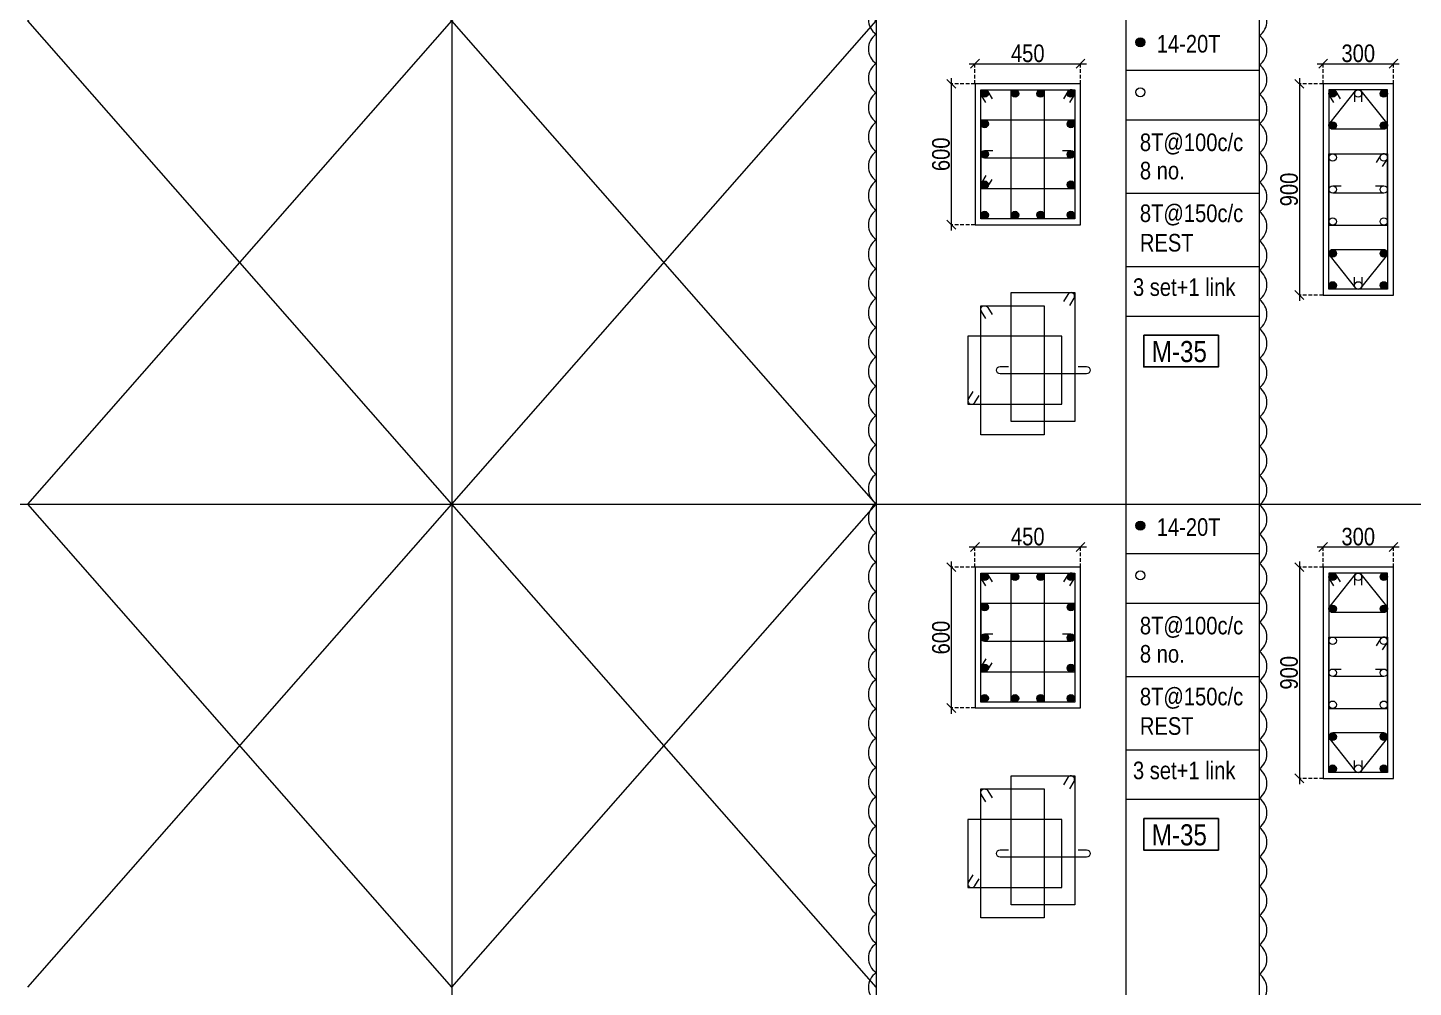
# Model space of a CAD drawing. Header units: millimetres. Extents: x 1112055 to 3390982, y -148532 to 766891.
# Drawn here: x 2265526 to 2289154, y 541078 to 557438 of the extents above; entities that cross this region are included whole.
import ezdxf
from ezdxf.enums import TextEntityAlignment as Align

# ---------------------------------------------------------------- set-up
doc = ezdxf.new("R2010")
doc.units = ezdxf.units.MM
doc.header["$PDMODE"] = 35
doc.header["$PDSIZE"] = -25
doc.linetypes.add('DASHED2', pattern=[0.375, 0.25, -0.125])
doc.linetypes.add('Hidden', pattern=[9.525, 6.35, -3.175])
for name, color, linetype, lineweight in [('B COL. SIZE DIM', 220, 'Continuous', 25), ('B COLSCH', 204, 'Continuous', 20), ('B COLUMN', 1, 'Hidden', 9), ('B FOOTING', 49, 'Continuous', 20), ('B STEEL', 34, 'Continuous', 15)]:
    doc.layers.add(name, color=color, linetype=linetype, lineweight=lineweight)
doc.layers.add('B TEXT', color=7, linetype='Continuous')
doc.styles.add('dim inside', font='romans.shx', dxfattribs={"width": 0.8, "height": 125})
doc.styles.add('SWINC', font='swissc.ttf')
doc.dimstyles.new('dim inside', dxfattribs={"dimtxt": 125, "dimasz": 100, "dimexe": 0, "dimexo": 0, "dimgap": 10, "dimtad": 0, "dimdec": 0, "dimzin": 0, "dimdsep": 46, "dimtxsty": 'dim inside', "dimblk": 'SMALL', "dimcen": 0.09, "dimadec": 0, "dimazin": 0, "dimtfac": 1, "dimtdec": 0, "dimtofl": 0, "dimtmove": 0, "dimatfit": 3, "dimfxl": 1, "dimtolj": 1, "dimtzin": 0, "dimarcsym": 2})

# ---------------------------------------------------------------- blocks, each defined once
blk = doc.blocks.new('_Oblique')
at = {"color": 0, "linetype": 'ByBlock', "lineweight": -2}
blk.add_line((-0.5, -0.5), (0.5, 0.5), dxfattribs=at)
blk = doc.blocks.new('*D3474')
at = {"layer": 'B COL. SIZE DIM', "color": 250, "lineweight": 9, "ltscale": 250, "transparency": 16777216}
blk.add_line((2287516, 548585), (2288916, 548585), dxfattribs=at)
at = {"layer": 'B COL. SIZE DIM', "color": 250, "linetype": 'DASHED2', "lineweight": 9, "ltscale": 250, "transparency": 16777216}
for p, q in [((2287616, 548240), (2287616, 548585)), ((2288816, 548240), (2288816, 548585))]:
    blk.add_line(p, q, dxfattribs=at)
at = {"layer": 'Defpoints', "color": 0, "transparency": 16777216}
for p in [(2288816, 548585), (2287616, 548240), (2288816, 548240)]:
    blk.add_point(p, dxfattribs=at)
at = {"layer": 'B COL. SIZE DIM', "color": 250, "lineweight": 9, "transparency": 16777216, "xscale": 150, "yscale": 150, "zscale": 150, "rotation": 180}
blk.add_blockref('_Oblique', (2287616, 548585), dxfattribs=at)
at = {"layer": 'B COL. SIZE DIM', "color": 250, "lineweight": 9, "transparency": 16777216, "xscale": 150, "yscale": 150, "zscale": 150}
blk.add_blockref('_Oblique', (2288816, 548585), dxfattribs=at)
at = {"layer": 'B COL. SIZE DIM', "color": 6, "transparency": 16777216, "insert": (2288216, 548760), "char_height": 300, "attachment_point": 5, "style": 'SWINC'}
blk.add_mtext('\\A1;300', dxfattribs=at)
blk = doc.blocks.new('*D3475')
at = {"layer": 'B COL. SIZE DIM', "color": 250, "lineweight": 9, "ltscale": 250, "transparency": 16777216}
blk.add_line((2287212, 548340), (2287212, 544540), dxfattribs=at)
at = {"layer": 'B COL. SIZE DIM', "color": 250, "linetype": 'DASHED2', "lineweight": 9, "ltscale": 250, "transparency": 16777216}
for p, q in [((2287616, 548240), (2287212, 548240)), ((2287616, 544640), (2287212, 544640))]:
    blk.add_line(p, q, dxfattribs=at)
at = {"layer": 'Defpoints', "color": 0, "transparency": 16777216}
for p in [(2287616, 548240), (2287212, 544640), (2287616, 544640)]:
    blk.add_point(p, dxfattribs=at)
at = {"layer": 'B COL. SIZE DIM', "color": 250, "lineweight": 9, "transparency": 16777216, "xscale": 150, "yscale": 150, "zscale": 150}
for p, rotation in [((2287212, 548240), 90), ((2287212, 544640), 270)]:
    blk.add_blockref('_Oblique', p, dxfattribs=dict(at, rotation=rotation))
at = {"layer": 'B COL. SIZE DIM', "color": 6, "transparency": 16777216, "insert": (2287037, 546440), "char_height": 300, "attachment_point": 5, "rotation": 90, "style": 'SWINC'}
blk.add_mtext('\\A1;900', dxfattribs=at)
blk = doc.blocks.new('*D3476')
at = {"layer": 'B COL. SIZE DIM', "color": 250, "lineweight": 9, "ltscale": 250, "transparency": 16777216}
blk.add_line((2287516, 556825), (2288916, 556825), dxfattribs=at)
at = {"layer": 'B COL. SIZE DIM', "color": 250, "linetype": 'DASHED2', "lineweight": 9, "ltscale": 250, "transparency": 16777216}
for p, q in [((2287616, 556480), (2287616, 556825)), ((2288816, 556480), (2288816, 556825))]:
    blk.add_line(p, q, dxfattribs=at)
at = {"layer": 'Defpoints', "color": 0, "transparency": 16777216}
for p in [(2288816, 556825), (2287616, 556480), (2288816, 556480)]:
    blk.add_point(p, dxfattribs=at)
at = {"layer": 'B COL. SIZE DIM', "color": 250, "lineweight": 9, "transparency": 16777216, "xscale": 150, "yscale": 150, "zscale": 150, "rotation": 180}
blk.add_blockref('_Oblique', (2287616, 556825), dxfattribs=at)
at = {"layer": 'B COL. SIZE DIM', "color": 250, "lineweight": 9, "transparency": 16777216, "xscale": 150, "yscale": 150, "zscale": 150}
blk.add_blockref('_Oblique', (2288816, 556825), dxfattribs=at)
at = {"layer": 'B COL. SIZE DIM', "color": 6, "transparency": 16777216, "insert": (2288216, 557000), "char_height": 300, "attachment_point": 5, "style": 'SWINC'}
blk.add_mtext('\\A1;300', dxfattribs=at)
blk = doc.blocks.new('*D3477')
at = {"layer": 'B COL. SIZE DIM', "color": 250, "lineweight": 9, "ltscale": 250, "transparency": 16777216}
blk.add_line((2287212, 556580), (2287212, 552780), dxfattribs=at)
at = {"layer": 'B COL. SIZE DIM', "color": 250, "linetype": 'DASHED2', "lineweight": 9, "ltscale": 250, "transparency": 16777216}
for p, q in [((2287616, 556480), (2287212, 556480)), ((2287616, 552880), (2287212, 552880))]:
    blk.add_line(p, q, dxfattribs=at)
at = {"layer": 'Defpoints', "color": 0, "transparency": 16777216}
for p in [(2287616, 556480), (2287212, 552880), (2287616, 552880)]:
    blk.add_point(p, dxfattribs=at)
at = {"layer": 'B COL. SIZE DIM', "color": 250, "lineweight": 9, "transparency": 16777216, "xscale": 150, "yscale": 150, "zscale": 150}
for p, rotation in [((2287212, 556480), 90), ((2287212, 552880), 270)]:
    blk.add_blockref('_Oblique', p, dxfattribs=dict(at, rotation=rotation))
at = {"layer": 'B COL. SIZE DIM', "color": 6, "transparency": 16777216, "insert": (2287037, 554680), "char_height": 300, "attachment_point": 5, "rotation": 90, "style": 'SWINC'}
blk.add_mtext('\\A1;900', dxfattribs=at)
blk = doc.blocks.new('*D3512')
at = {"layer": 'B COL. SIZE DIM', "color": 250, "lineweight": 9, "ltscale": 250, "transparency": 16777216}
blk.add_line((2281580, 548585), (2283580, 548585), dxfattribs=at)
at = {"layer": 'B COL. SIZE DIM', "color": 250, "linetype": 'DASHED2', "lineweight": 9, "ltscale": 250, "transparency": 16777216}
for p, q in [((2281680, 548240), (2281680, 548585)), ((2283480, 548240), (2283480, 548585))]:
    blk.add_line(p, q, dxfattribs=at)
at = {"layer": 'Defpoints', "color": 0, "transparency": 16777216}
for p in [(2283480, 548585), (2281680, 548240), (2283480, 548240)]:
    blk.add_point(p, dxfattribs=at)
at = {"layer": 'B COL. SIZE DIM', "color": 250, "lineweight": 9, "transparency": 16777216, "xscale": 150, "yscale": 150, "zscale": 150, "rotation": 180}
blk.add_blockref('_Oblique', (2281680, 548585), dxfattribs=at)
at = {"layer": 'B COL. SIZE DIM', "color": 250, "lineweight": 9, "transparency": 16777216, "xscale": 150, "yscale": 150, "zscale": 150}
blk.add_blockref('_Oblique', (2283480, 548585), dxfattribs=at)
at = {"layer": 'B COL. SIZE DIM', "color": 6, "transparency": 16777216, "insert": (2282580, 548760), "char_height": 300, "attachment_point": 5, "style": 'SWINC'}
blk.add_mtext('\\A1;450', dxfattribs=at)
blk = doc.blocks.new('*D3513')
at = {"layer": 'B COL. SIZE DIM', "color": 250, "lineweight": 9, "ltscale": 250, "transparency": 16777216}
blk.add_line((2281276, 548340), (2281276, 545740), dxfattribs=at)
at = {"layer": 'B COL. SIZE DIM', "color": 250, "linetype": 'DASHED2', "lineweight": 9, "ltscale": 250, "transparency": 16777216}
for p, q in [((2281680, 548240), (2281276, 548240)), ((2281680, 545840), (2281276, 545840))]:
    blk.add_line(p, q, dxfattribs=at)
at = {"layer": 'Defpoints', "color": 0, "transparency": 16777216}
for p in [(2281680, 548240), (2281276, 545840), (2281680, 545840)]:
    blk.add_point(p, dxfattribs=at)
at = {"layer": 'B COL. SIZE DIM', "color": 250, "lineweight": 9, "transparency": 16777216, "xscale": 150, "yscale": 150, "zscale": 150}
for p, rotation in [((2281276, 548240), 90), ((2281276, 545840), 270)]:
    blk.add_blockref('_Oblique', p, dxfattribs=dict(at, rotation=rotation))
at = {"layer": 'B COL. SIZE DIM', "color": 6, "transparency": 16777216, "insert": (2281101, 547040), "char_height": 300, "attachment_point": 5, "rotation": 90, "style": 'SWINC'}
blk.add_mtext('\\A1;600', dxfattribs=at)
blk = doc.blocks.new('*D3514')
at = {"layer": 'B COL. SIZE DIM', "color": 250, "lineweight": 9, "ltscale": 250, "transparency": 16777216}
blk.add_line((2281580, 556825), (2283580, 556825), dxfattribs=at)
at = {"layer": 'B COL. SIZE DIM', "color": 250, "linetype": 'DASHED2', "lineweight": 9, "ltscale": 250, "transparency": 16777216}
for p, q in [((2281680, 556480), (2281680, 556825)), ((2283480, 556480), (2283480, 556825))]:
    blk.add_line(p, q, dxfattribs=at)
at = {"layer": 'Defpoints', "color": 0, "transparency": 16777216}
for p in [(2283480, 556825), (2281680, 556480), (2283480, 556480)]:
    blk.add_point(p, dxfattribs=at)
at = {"layer": 'B COL. SIZE DIM', "color": 250, "lineweight": 9, "transparency": 16777216, "xscale": 150, "yscale": 150, "zscale": 150, "rotation": 180}
blk.add_blockref('_Oblique', (2281680, 556825), dxfattribs=at)
at = {"layer": 'B COL. SIZE DIM', "color": 250, "lineweight": 9, "transparency": 16777216, "xscale": 150, "yscale": 150, "zscale": 150}
blk.add_blockref('_Oblique', (2283480, 556825), dxfattribs=at)
at = {"layer": 'B COL. SIZE DIM', "color": 6, "transparency": 16777216, "insert": (2282580, 557000), "char_height": 300, "attachment_point": 5, "style": 'SWINC'}
blk.add_mtext('\\A1;450', dxfattribs=at)
blk = doc.blocks.new('*D3515')
at = {"layer": 'B COL. SIZE DIM', "color": 250, "lineweight": 9, "ltscale": 250, "transparency": 16777216}
blk.add_line((2281276, 556580), (2281276, 553980), dxfattribs=at)
at = {"layer": 'B COL. SIZE DIM', "color": 250, "linetype": 'DASHED2', "lineweight": 9, "ltscale": 250, "transparency": 16777216}
for p, q in [((2281680, 556480), (2281276, 556480)), ((2281680, 554080), (2281276, 554080))]:
    blk.add_line(p, q, dxfattribs=at)
at = {"layer": 'Defpoints', "color": 0, "transparency": 16777216}
for p in [(2281680, 556480), (2281276, 554080), (2281680, 554080)]:
    blk.add_point(p, dxfattribs=at)
at = {"layer": 'B COL. SIZE DIM', "color": 250, "lineweight": 9, "transparency": 16777216, "xscale": 150, "yscale": 150, "zscale": 150}
for p, rotation in [((2281276, 556480), 90), ((2281276, 554080), 270)]:
    blk.add_blockref('_Oblique', p, dxfattribs=dict(at, rotation=rotation))
at = {"layer": 'B COL. SIZE DIM', "color": 6, "transparency": 16777216, "insert": (2281101, 555280), "char_height": 300, "attachment_point": 5, "rotation": 90, "style": 'SWINC'}
blk.add_mtext('\\A1;600', dxfattribs=at)

msp = doc.modelspace()

# ---------------------------------------------------------------- hatches: boundary and pattern name
at = {"layer": 'B STEEL', "lineweight": 9, "ltscale": 0.5}
h = msp.add_hatch(color=34, dxfattribs=at)
edge = h.paths.add_edge_path()
edge.add_arc((2284500.4, 557189.1), 76.8, 0, 360)
h = msp.add_hatch(color=34, dxfattribs=at)
edge = h.paths.add_edge_path()
edge.add_arc((2281844.3, 556315.9), 64, 0, 360)
h = msp.add_hatch(color=34, dxfattribs=at)
edge = h.paths.add_edge_path()
edge.add_arc((2282362.3, 556315.9), 64, 180, 540, ccw=False)
h = msp.add_hatch(color=34, dxfattribs=at)
edge = h.paths.add_edge_path()
edge.add_arc((2282798.3, 556315.9), 64, 180, 540, ccw=False)
h = msp.add_hatch(color=34, dxfattribs=at)
edge = h.paths.add_edge_path()
edge.add_arc((2283316.3, 556315.9), 64, 180, 540, ccw=False)
h = msp.add_hatch(color=34, dxfattribs=at)
edge = h.paths.add_edge_path()
edge.add_arc((2287779.6, 556315.9), 64, 0, 360)
h = msp.add_hatch(color=34, dxfattribs=at)
edge = h.paths.add_edge_path()
edge.add_arc((2288651.6, 556315.9), 64, 180, 540, ccw=False)
h = msp.add_hatch(color=34, dxfattribs=at)
edge = h.paths.add_edge_path()
edge.add_arc((2281844.3, 555797.9), 64, 180, 540, ccw=False)
h = msp.add_hatch(color=34, dxfattribs=at)
edge = h.paths.add_edge_path()
edge.add_arc((2283316.3, 555797.9), 64, 180, 540, ccw=False)
h = msp.add_hatch(color=34, dxfattribs=at)
edge = h.paths.add_edge_path()
edge.add_arc((2287779.6, 555770.5), 64, 0, 360, ccw=False)
h = msp.add_hatch(color=34, dxfattribs=at)
edge = h.paths.add_edge_path()
edge.add_arc((2288651.6, 555770.5), 64, -180, 180)
h = msp.add_hatch(color=34, dxfattribs=at)
edge = h.paths.add_edge_path()
edge.add_arc((2281844.3, 555279.9), 64, 180, 540, ccw=False)
h = msp.add_hatch(color=34, dxfattribs=at)
edge = h.paths.add_edge_path()
edge.add_arc((2283316.3, 555279.9), 64, 180, 540, ccw=False)
h = msp.add_hatch(color=34, dxfattribs=at)
edge = h.paths.add_edge_path()
edge.add_arc((2281844.3, 554761.9), 64, 180, 540, ccw=False)
h = msp.add_hatch(color=34, dxfattribs=at)
edge = h.paths.add_edge_path()
edge.add_arc((2283316.3, 554761.9), 64, 180, 540, ccw=False)
h = msp.add_hatch(color=34, dxfattribs=at)
edge = h.paths.add_edge_path()
edge.add_arc((2281844.3, 554243.9), 64, 0, 360, ccw=False)
h = msp.add_hatch(color=34, dxfattribs=at)
edge = h.paths.add_edge_path()
edge.add_arc((2282362.3, 554243.9), 64, 180, 540, ccw=False)
h = msp.add_hatch(color=34, dxfattribs=at)
edge = h.paths.add_edge_path()
edge.add_arc((2282798.3, 554243.9), 64, 180, 540, ccw=False)
h = msp.add_hatch(color=34, dxfattribs=at)
edge = h.paths.add_edge_path()
edge.add_arc((2283316.3, 554243.9), 64, -180, 180)
h = msp.add_hatch(color=34, dxfattribs=at)
edge = h.paths.add_edge_path()
edge.add_arc((2287779.6, 553589.2), 64, 0, 360, ccw=False)
h = msp.add_hatch(color=34, dxfattribs=at)
edge = h.paths.add_edge_path()
edge.add_arc((2288651.6, 553589.2), 64, -180, 180)
h = msp.add_hatch(color=34, dxfattribs=at)
edge = h.paths.add_edge_path()
edge.add_arc((2287779.6, 553043.9), 64, 0, 360, ccw=False)
h = msp.add_hatch(color=34, dxfattribs=at)
edge = h.paths.add_edge_path()
edge.add_arc((2288651.6, 553043.9), 64, -180, 180)
h = msp.add_hatch(color=34, dxfattribs=at)
edge = h.paths.add_edge_path()
edge.add_arc((2284500.4, 548949.2), 76.8, 0, 360)
h = msp.add_hatch(color=34, dxfattribs=at)
edge = h.paths.add_edge_path()
edge.add_arc((2281844.3, 548076), 64, 0, 360)
h = msp.add_hatch(color=34, dxfattribs=at)
edge = h.paths.add_edge_path()
edge.add_arc((2282362.3, 548076), 64, 180, 540, ccw=False)
h = msp.add_hatch(color=34, dxfattribs=at)
edge = h.paths.add_edge_path()
edge.add_arc((2282798.3, 548076), 64, 180, 540, ccw=False)
h = msp.add_hatch(color=34, dxfattribs=at)
edge = h.paths.add_edge_path()
edge.add_arc((2283316.3, 548076), 64, 180, 540, ccw=False)
h = msp.add_hatch(color=34, dxfattribs=at)
edge = h.paths.add_edge_path()
edge.add_arc((2287779.6, 548076), 64, 0, 360)
h = msp.add_hatch(color=34, dxfattribs=at)
edge = h.paths.add_edge_path()
edge.add_arc((2288651.6, 548076), 64, 180, 540, ccw=False)
h = msp.add_hatch(color=34, dxfattribs=at)
edge = h.paths.add_edge_path()
edge.add_arc((2281844.3, 547558), 64, 180, 540, ccw=False)
h = msp.add_hatch(color=34, dxfattribs=at)
edge = h.paths.add_edge_path()
edge.add_arc((2283316.3, 547558), 64, 180, 540, ccw=False)
h = msp.add_hatch(color=34, dxfattribs=at)
edge = h.paths.add_edge_path()
edge.add_arc((2287779.6, 547530.7), 64, 0, 360, ccw=False)
h = msp.add_hatch(color=34, dxfattribs=at)
edge = h.paths.add_edge_path()
edge.add_arc((2288651.6, 547530.7), 64, -180, 180)
h = msp.add_hatch(color=34, dxfattribs=at)
edge = h.paths.add_edge_path()
edge.add_arc((2281844.3, 547040.1), 64, 180, 540, ccw=False)
h = msp.add_hatch(color=34, dxfattribs=at)
edge = h.paths.add_edge_path()
edge.add_arc((2283316.3, 547040.1), 64, 180, 540, ccw=False)
h = msp.add_hatch(color=34, dxfattribs=at)
edge = h.paths.add_edge_path()
edge.add_arc((2281844.3, 546522.1), 64, 180, 540, ccw=False)
h = msp.add_hatch(color=34, dxfattribs=at)
edge = h.paths.add_edge_path()
edge.add_arc((2283316.3, 546522.1), 64, 180, 540, ccw=False)
h = msp.add_hatch(color=34, dxfattribs=at)
edge = h.paths.add_edge_path()
edge.add_arc((2281844.3, 546004.1), 64, 0, 360, ccw=False)
h = msp.add_hatch(color=34, dxfattribs=at)
edge = h.paths.add_edge_path()
edge.add_arc((2282362.3, 546004.1), 64, 180, 540, ccw=False)
h = msp.add_hatch(color=34, dxfattribs=at)
edge = h.paths.add_edge_path()
edge.add_arc((2282798.3, 546004.1), 64, 180, 540, ccw=False)
h = msp.add_hatch(color=34, dxfattribs=at)
edge = h.paths.add_edge_path()
edge.add_arc((2283316.3, 546004.1), 64, -180, 180)
h = msp.add_hatch(color=34, dxfattribs=at)
edge = h.paths.add_edge_path()
edge.add_arc((2287779.6, 545349.4), 64, 0, 360, ccw=False)
h = msp.add_hatch(color=34, dxfattribs=at)
edge = h.paths.add_edge_path()
edge.add_arc((2288651.6, 545349.4), 64, -180, 180)
h = msp.add_hatch(color=34, dxfattribs=at)
edge = h.paths.add_edge_path()
edge.add_arc((2287779.6, 544804.1), 64, 0, 360, ccw=False)
h = msp.add_hatch(color=34, dxfattribs=at)
edge = h.paths.add_edge_path()
edge.add_arc((2288651.6, 544804.1), 64, -180, 180)

# ---------------------------------------------------------------- linework, layer by layer
at = {"layer": 'B COLSCH', "color": 250, "lineweight": 0}
for p, q in [((2272759.7, 565797.2), (2272759.7, 507483)), ((2279993.2, 565797.2), (2279993.2, 507483)), ((2284254.2, 565797.2), (2284254.2, 516358.1)), ((2286528.5, 565797.2), (2286528.5, 507483)), ((2284254.2, 556712.4), (2286528.5, 556712.4)), ((2284254.2, 555867.4), (2286528.5, 555867.4)), ((2284254.2, 554617.6), (2286528.5, 554617.6)), ((2284254.2, 553367.8), (2286528.5, 553367.8)), ((2284254.2, 552522.8), (2286528.5, 552522.8)), ((2210905.9, 549317.5), (2340021.1, 549317.5)), ((2284254.2, 548472.5), (2286528.5, 548472.5)), ((2284254.2, 547627.5), (2286528.5, 547627.5)), ((2284254.2, 546377.8), (2286528.5, 546377.8)), ((2284254.2, 545128), (2286528.5, 545128)), ((2284254.2, 544283), (2286528.5, 544283))]:
    msp.add_line(p, q, dxfattribs=at)
for points in [[(2272759.7, 541077.7), (2272759.7, 541077.7), (2265526.1, 549317.5), (2272759.7, 557557.4), (2265526.1, 565797.2)], [(2265526.1, 541077.7), (2265526.1, 541077.7), (2272759.7, 549317.5), (2265526.1, 557557.4), (2272759.7, 565797.2)], [(2279993.2, 541077.7), (2279993.2, 541077.7), (2272759.7, 549317.5), (2279993.2, 557557.4), (2272759.7, 565797.2)], [(2272759.7, 541077.7), (2272759.7, 541077.7), (2279993.2, 549317.5), (2272759.7, 557557.4), (2279993.2, 565797.2)]]:
    msp.add_lwpolyline(points, dxfattribs=at)
at = {"layer": 'B COLUMN', "color": 1, "linetype": 'ByBlock', "lineweight": 20}
for points in [[(2281680.3, 554079.9), (2283480.3, 554079.9), (2283480.3, 556479.9), (2281680.3, 556479.9)], [(2287615.6, 552879.9), (2288815.6, 552879.9), (2288815.6, 556479.9), (2287615.6, 556479.9)], [(2281680.3, 545840.1), (2283480.3, 545840.1), (2283480.3, 548240.1), (2281680.3, 548240.1)], [(2287615.6, 544640.1), (2288815.6, 544640.1), (2288815.6, 548240.1), (2287615.6, 548240.1)]]:
    msp.add_lwpolyline(points, close=True, dxfattribs=at)
at = {"layer": 'B FOOTING', "color": 2}
for points in [[(2279993.2, 557827.2, 0.5205671), (2279993.2, 557327.2, 0.5205671), (2279993.2, 556827.2, 0.5205671), (2279993.2, 556327.2, 0.5205671), (2279993.2, 555827.2, 0.5205671), (2279993.2, 555327.2, 0.5205671), (2279993.2, 554827.2, 0.5205671), (2279993.2, 554327.2, 0.5205671), (2279993.2, 553827.2, 0.5205671), (2279993.2, 553327.2, 0.5205671), (2279993.2, 552827.2, 0.5205671), (2279993.2, 552327.2, 0.5205671), (2279993.2, 551827.2, 0.5205671), (2279993.2, 551327.2, 0.5205671), (2279993.2, 550827.2, 0.5205671), (2279993.2, 550327.2, 0.5205671), (2279993.2, 549827.2, 0.5205671), (2279993.2, 549327.2, 0.5205671), (2279993.2, 548827.2, 0.5205671), (2279993.2, 548327.2, 0.5205671), (2279993.2, 547827.2, 0.5205671), (2279993.2, 547327.2, 0.5205671), (2279993.2, 546827.2, 0.5205671), (2279993.2, 546327.2, 0.5205671), (2279993.2, 545827.2, 0.5205671), (2279993.2, 545327.2, 0.5205671), (2279993.2, 544827.2, 0.5205671), (2279993.2, 544327.2, 0.5205671), (2279993.2, 543827.2, 0.5205671), (2279993.2, 543327.2, 0.5205671), (2279993.2, 542827.2, 0.5205671), (2279993.2, 542327.2, 0.5205671), (2279993.2, 541827.2, 0.5205671), (2279993.2, 541327.2, 0.5205671), (2279993.2, 540827.2, 0.5205671)], [(2286528.5, 540802.5, 0.5205671), (2286528.5, 541302.5, 0.5205671), (2286528.5, 541802.5, 0.5205671), (2286528.5, 542302.5, 0.5205671), (2286528.5, 542802.5, 0.5205671), (2286528.5, 543302.5, 0.5205671), (2286528.5, 543802.5, 0.5205671), (2286528.5, 544302.5, 0.5205671), (2286528.5, 544802.5, 0.5205671), (2286528.5, 545302.5, 0.5205671), (2286528.5, 545802.5, 0.5205671), (2286528.5, 546302.5, 0.5205671), (2286528.5, 546802.5, 0.5205671), (2286528.5, 547302.5, 0.5205671), (2286528.5, 547802.5, 0.5205671), (2286528.5, 548302.5, 0.5205671), (2286528.5, 548802.5, 0.5205671), (2286528.5, 549302.5, 0.5205671), (2286528.5, 549802.5, 0.5205671), (2286528.5, 550302.5, 0.5205671), (2286528.5, 550802.5, 0.5205671), (2286528.5, 551302.5, 0.5205671), (2286528.5, 551802.5, 0.5205671), (2286528.5, 552302.5, 0.5205671), (2286528.5, 552802.5, 0.5205671), (2286528.5, 553302.5, 0.5205671), (2286528.5, 553802.5, 0.5205671), (2286528.5, 554302.5, 0.5205671), (2286528.5, 554802.5, 0.5205671), (2286528.5, 555302.5, 0.5205671), (2286528.5, 555802.5, 0.5205671), (2286528.5, 556302.5, 0.5205671), (2286528.5, 556802.5, 0.5205671), (2286528.5, 557302.5, 0.5205671), (2286528.5, 557802.5, 0.5205671)]]:
    msp.add_lwpolyline(points, format="xyb", dxfattribs=at)
at = {"layer": 'B STEEL', "color": 34, "lineweight": 9, "ltscale": 0.5}
for points in [[(2281864.6, 556160.8), (2281789.8, 556282.3, -1), (2281898.8, 556349.4), (2281973.6, 556228)], [(2283296, 556160.8), (2283370.8, 556282.3, 1), (2283261.8, 556349.4), (2283187, 556228)], [(2287799.9, 556160.8), (2287725.1, 556282.3, -1), (2287834.1, 556349.4), (2287908.9, 556228)], [(2288279.6, 556173.2), (2288279.6, 556315.9, 1), (2288151.6, 556315.9), (2288151.6, 556173.2)], [(2283173.6, 555343.9), (2283316.3, 555343.9, -1), (2283316.3, 555215.9), (2281844.3, 555215.9, -1), (2281844.3, 555343.9), (2281987, 555343.9)], [(2288631.3, 555070.2), (2288706.1, 555191.7, 1), (2288597.1, 555258.8), (2288522.3, 555137.3)], [(2281864.6, 554916.9), (2281789.8, 554795.5, 1), (2281898.8, 554728.4), (2281973.6, 554849.8)], [(2288508.9, 554743.9), (2288651.6, 554743.9, -1), (2288651.6, 554615.9), (2287779.6, 554615.9, -1), (2287779.6, 554743.9), (2287922.3, 554743.9)], [(2288279.6, 553186.6), (2288279.6, 553043.9, -1), (2288151.6, 553043.9), (2288151.6, 553186.6)], [(2283296, 552703.1), (2283370.8, 552824.5, 1), (2283261.8, 552891.7), (2283187, 552770.2)], [(2281864.6, 552480), (2281789.8, 552601.5, -1), (2281898.8, 552668.6), (2281973.6, 552547.1)], [(2283439.2, 551663.1), (2283581.9, 551663.1, -1), (2283581.9, 551535), (2282109.9, 551535, -1), (2282109.9, 551663.1), (2282252.5, 551663.1)], [(2281643.3, 551236.1), (2281568.5, 551114.6, 1), (2281677.6, 551047.5), (2281752.3, 551169)], [(2281864.6, 547921), (2281789.8, 548042.5, -1), (2281898.8, 548109.6), (2281973.6, 547988.1)], [(2283296, 547921), (2283370.8, 548042.5, 1), (2283261.8, 548109.6), (2283187, 547988.1)], [(2287799.9, 547921), (2287725.1, 548042.5, -1), (2287834.1, 548109.6), (2287908.9, 547988.1)], [(2288279.6, 547933.4), (2288279.6, 548076, 1), (2288151.6, 548076), (2288151.6, 547933.4)], [(2283173.6, 547104.1), (2283316.3, 547104.1, -1), (2283316.3, 546976), (2281844.3, 546976, -1), (2281844.3, 547104.1), (2281987, 547104.1)], [(2288631.3, 546830.3), (2288706.1, 546951.8, 1), (2288597.1, 547018.9), (2288522.3, 546897.5)], [(2281864.6, 546677.1), (2281789.8, 546555.6, 1), (2281898.8, 546488.5), (2281973.6, 546610)], [(2288508.9, 546504.1), (2288651.6, 546504.1, -1), (2288651.6, 546376), (2287779.6, 546376, -1), (2287779.6, 546504.1), (2287922.3, 546504.1)], [(2288279.6, 544946.7), (2288279.6, 544804.1, -1), (2288151.6, 544804.1), (2288151.6, 544946.7)], [(2283296, 544463.2), (2283370.8, 544584.7, 1), (2283261.8, 544651.8), (2283187, 544530.3)], [(2281864.6, 544240.1), (2281789.8, 544361.6, -1), (2281898.8, 544428.7), (2281973.6, 544307.3)], [(2283439.2, 543423.2), (2283581.9, 543423.2, -1), (2283581.9, 543295.2), (2282109.9, 543295.2, -1), (2282109.9, 543423.2), (2282252.5, 543423.2)], [(2281643.3, 542996.2), (2281568.5, 542874.8, 1), (2281677.6, 542807.7), (2281752.3, 542929.1)]]:
    msp.add_lwpolyline(points, format="xyb", dxfattribs=at)
for points in [[(2282862.3, 556379.9), (2282862.3, 554179.9), (2281780.3, 554179.9), (2281780.3, 556379.9)], [(2283380.3, 556379.9), (2283380.3, 554179.9), (2282298.3, 554179.9), (2282298.3, 556379.9)], [(2287715.6, 554070.5), (2288715.6, 554070.5), (2288715.6, 556379.9), (2287715.6, 556379.9)], [(2281780.3, 554697.9), (2283380.3, 554697.9), (2283380.3, 555861.9), (2281780.3, 555861.9)], [(2287715.6, 555289.2), (2288715.6, 555289.2), (2288715.6, 552979.9), (2287715.6, 552979.9)], [(2283380.3, 552922.1), (2283380.3, 550722.1), (2282298.3, 550722.1), (2282298.3, 552922.1)], [(2282862.3, 552699), (2282862.3, 550499), (2281780.3, 550499), (2281780.3, 552699)], [(2281559, 551017), (2283159, 551017), (2283159, 552181.1), (2281559, 552181.1)], [(2282862.3, 548140.1), (2282862.3, 545940.1), (2281780.3, 545940.1), (2281780.3, 548140.1)], [(2283380.3, 548140.1), (2283380.3, 545940.1), (2282298.3, 545940.1), (2282298.3, 548140.1)], [(2287715.6, 545830.7), (2288715.6, 545830.7), (2288715.6, 548140.1), (2287715.6, 548140.1)], [(2281780.3, 546458), (2283380.3, 546458), (2283380.3, 547622.1), (2281780.3, 547622.1)], [(2287715.6, 547049.4), (2288715.6, 547049.4), (2288715.6, 544740.1), (2287715.6, 544740.1)], [(2283380.3, 544682.3), (2283380.3, 542482.3), (2282298.3, 542482.3), (2282298.3, 544682.3)], [(2282862.3, 544459.2), (2282862.3, 542259.2), (2281780.3, 542259.2), (2281780.3, 544459.2)], [(2281559, 542777.2), (2283159, 542777.2), (2283159, 543941.2), (2281559, 543941.2)]]:
    msp.add_lwpolyline(points, close=True, dxfattribs=at)
for points in [[(2288260.8, 556361.2), (2288696.8, 555815.9, -0.6687154), (2288651.6, 555706.5), (2287779.6, 555706.5, -0.6687154), (2287734.4, 555815.9), (2288170.4, 556361.2, -0.4133445)], [(2288260.8, 552998.6), (2288696.8, 553543.9, 0.6687154), (2288651.6, 553653.3), (2287779.6, 553653.3, 0.6687154), (2287734.4, 553543.9), (2288170.4, 552998.6, 0.4133445)], [(2288260.8, 548121.4), (2288696.8, 547576, -0.6687154), (2288651.6, 547466.7), (2287779.6, 547466.7, -0.6687154), (2287734.4, 547576), (2288170.4, 548121.4, -0.4133445)], [(2288260.8, 544758.7), (2288696.8, 545304.1, 0.6687154), (2288651.6, 545413.4), (2287779.6, 545413.4, 0.6687154), (2287734.4, 545304.1), (2288170.4, 544758.7, 0.4133445)]]:
    msp.add_lwpolyline(points, format="xyb", close=True, dxfattribs=at)
for centre, radius in [((2284500.4, 557189.1), 76.8), ((2281844.3, 556315.9), 64), ((2282362.3, 556315.9), 64), ((2282798.3, 556315.9), 64), ((2283316.3, 556315.9), 64), ((2284500.4, 556338.8), 76.8), ((2287779.6, 556315.9), 64), ((2288215.6, 556315.9), 64), ((2288651.6, 556315.9), 64), ((2281844.3, 555797.9), 64), ((2283316.3, 555797.9), 64), ((2287779.6, 555770.5), 64), ((2288651.6, 555770.5), 64), ((2281844.3, 555279.9), 64), ((2283316.3, 555279.9), 64), ((2287779.6, 555225.2), 64), ((2288651.6, 555225.2), 64), ((2281844.3, 554761.9), 64), ((2283316.3, 554761.9), 64), ((2287779.6, 554679.9), 64), ((2288651.6, 554679.9), 64), ((2281844.3, 554243.9), 64), ((2282362.3, 554243.9), 64), ((2282798.3, 554243.9), 64), ((2283316.3, 554243.9), 64), ((2287779.6, 554134.6), 64), ((2288651.6, 554134.6), 64), ((2287779.6, 553589.2), 64), ((2288651.6, 553589.2), 64), ((2287779.6, 553043.9), 64), ((2288215.6, 553043.9), 64), ((2288651.6, 553043.9), 64), ((2284500.4, 548949.2), 76.8), ((2284500.4, 548098.9), 76.8), ((2281844.3, 548076), 64), ((2282362.3, 548076), 64), ((2282798.3, 548076), 64), ((2283316.3, 548076), 64), ((2287779.6, 548076), 64), ((2288215.6, 548076), 64), ((2288651.6, 548076), 64), ((2281844.3, 547558), 64), ((2283316.3, 547558), 64), ((2287779.6, 547530.7), 64), ((2288651.6, 547530.7), 64), ((2281844.3, 547040.1), 64), ((2283316.3, 547040.1), 64), ((2287779.6, 546985.4), 64), ((2288651.6, 546985.4), 64), ((2281844.3, 546522.1), 64), ((2283316.3, 546522.1), 64), ((2287779.6, 546440.1), 64), ((2288651.6, 546440.1), 64), ((2281844.3, 546004.1), 64), ((2282362.3, 546004.1), 64), ((2282798.3, 546004.1), 64), ((2283316.3, 546004.1), 64), ((2287779.6, 545894.7), 64), ((2288651.6, 545894.7), 64), ((2287779.6, 545349.4), 64), ((2288651.6, 545349.4), 64), ((2287779.6, 544804.1), 64), ((2288215.6, 544804.1), 64), ((2288651.6, 544804.1), 64)]:
    msp.add_circle(centre, radius, dxfattribs=at)
at = {"layer": 'B TEXT', "color": 1}
for points in [[(2284557.8, 552193.8), (2285832.4, 552193.8), (2285832.4, 551655.8), (2284557.8, 551655.8)], [(2284557.8, 543954), (2285832.4, 543954), (2285832.4, 543416), (2284557.8, 543416)]]:
    msp.add_lwpolyline(points, close=True, dxfattribs=at)

# ---------------------------------------------------------------- texts
at = {"layer": 'B TEXT', "style": 'SWINC'}
for s, p in [('14-20T', (2284778.9, 557014.5)), ('8T@100c/c', (2284492, 555334.7)), ('8 no.', (2284492, 554852.9)), ('8T@150c/c', (2284492, 554124.8)), ('REST', (2284492, 553622.4)), ('3 set+1 link', (2284373.7, 552865.3)), ('14-20T', (2284778.9, 548774.7)), ('8T@100c/c', (2284492, 547094.8)), ('8 no.', (2284492, 546613)), ('8T@150c/c', (2284492, 545884.9)), ('REST', (2284492, 545382.5)), ('3 set+1 link', (2284373.7, 544625.5))]:
    msp.add_text(s, height=300, dxfattribs=at).set_placement(p)
at = {"layer": 'B TEXT', "color": 1, "style": 'SWINC'}
for p in [(2284695.2, 551629.3), (2284695.2, 543389.4)]:
    msp.add_text('M-35', height=360, dxfattribs=at).set_placement(p, align=Align.BOTTOM_LEFT)

# ---------------------------------------------------------------- dimensions: what is measured, and where the dimension line sits
at = {"layer": 'B COL. SIZE DIM', "color": 250, "ltscale": 250}
for base, p1, p2, picture, middle in [((2283480.3, 556824.8), (2281680.3, 556479.9), (2283480.3, 556479.9), '*D3514', (2282580.3, 556999.8)), ((2288815.6, 556824.8), (2287615.6, 556479.9), (2288815.6, 556479.9), '*D3476', (2288215.6, 556999.8)), ((2283480.3, 548585), (2281680.3, 548240.1), (2283480.3, 548240.1), '*D3512', (2282580.3, 548760)), ((2288815.6, 548585), (2287615.6, 548240.1), (2288815.6, 548240.1), '*D3474', (2288215.6, 548760))]:
    dim = msp.add_linear_dim(base=base, p1=p1, p2=p2, dimstyle='dim inside', override={"dimtxt": 300, "dimasz": 150, "dimgap": 25, "dimtad": 3, "dimlfac": 0.25, "dimtxsty": 'SWINC', "dimblk1": 'Oblique', "dimblk2": 'Oblique', "dimsah": 1, "dimdle": 100, "dimclrd": 250, "dimclre": 250, "dimclrt": 6, "dimfxl": 1000, "dimlwd": 9, "dimlwe": 9}, dxfattribs=at)
    dim.commit()
    dim.dimension.update_dxf_attribs({"geometry": picture, "text_midpoint": middle})
for base, p1, p2, picture, middle in [((2281276.4, 554079.9), (2281680.3, 556479.9), (2281680.3, 554079.9), '*D3515', (2281101.4, 555279.9)), ((2287211.7, 552879.9), (2287615.6, 556479.9), (2287615.6, 552879.9), '*D3477', (2287036.7, 554679.9)), ((2281276.4, 545840.1), (2281680.3, 548240.1), (2281680.3, 545840.1), '*D3513', (2281101.4, 547040.1)), ((2287211.7, 544640.1), (2287615.6, 548240.1), (2287615.6, 544640.1), '*D3475', (2287036.7, 546440.1))]:
    dim = msp.add_linear_dim(base=base, p1=p1, p2=p2, angle=90, dimstyle='dim inside', override={"dimtxt": 300, "dimasz": 150, "dimgap": 25, "dimtad": 3, "dimlfac": 0.25, "dimtxsty": 'SWINC', "dimblk1": 'Oblique', "dimblk2": 'Oblique', "dimsah": 1, "dimdle": 100, "dimclrd": 250, "dimclre": 250, "dimclrt": 6, "dimfxl": 1000, "dimlwd": 9, "dimlwe": 9}, dxfattribs=at)
    dim.commit()
    dim.dimension.update_dxf_attribs({"geometry": picture, "text_midpoint": middle})

doc.saveas('drawing.dxf')
